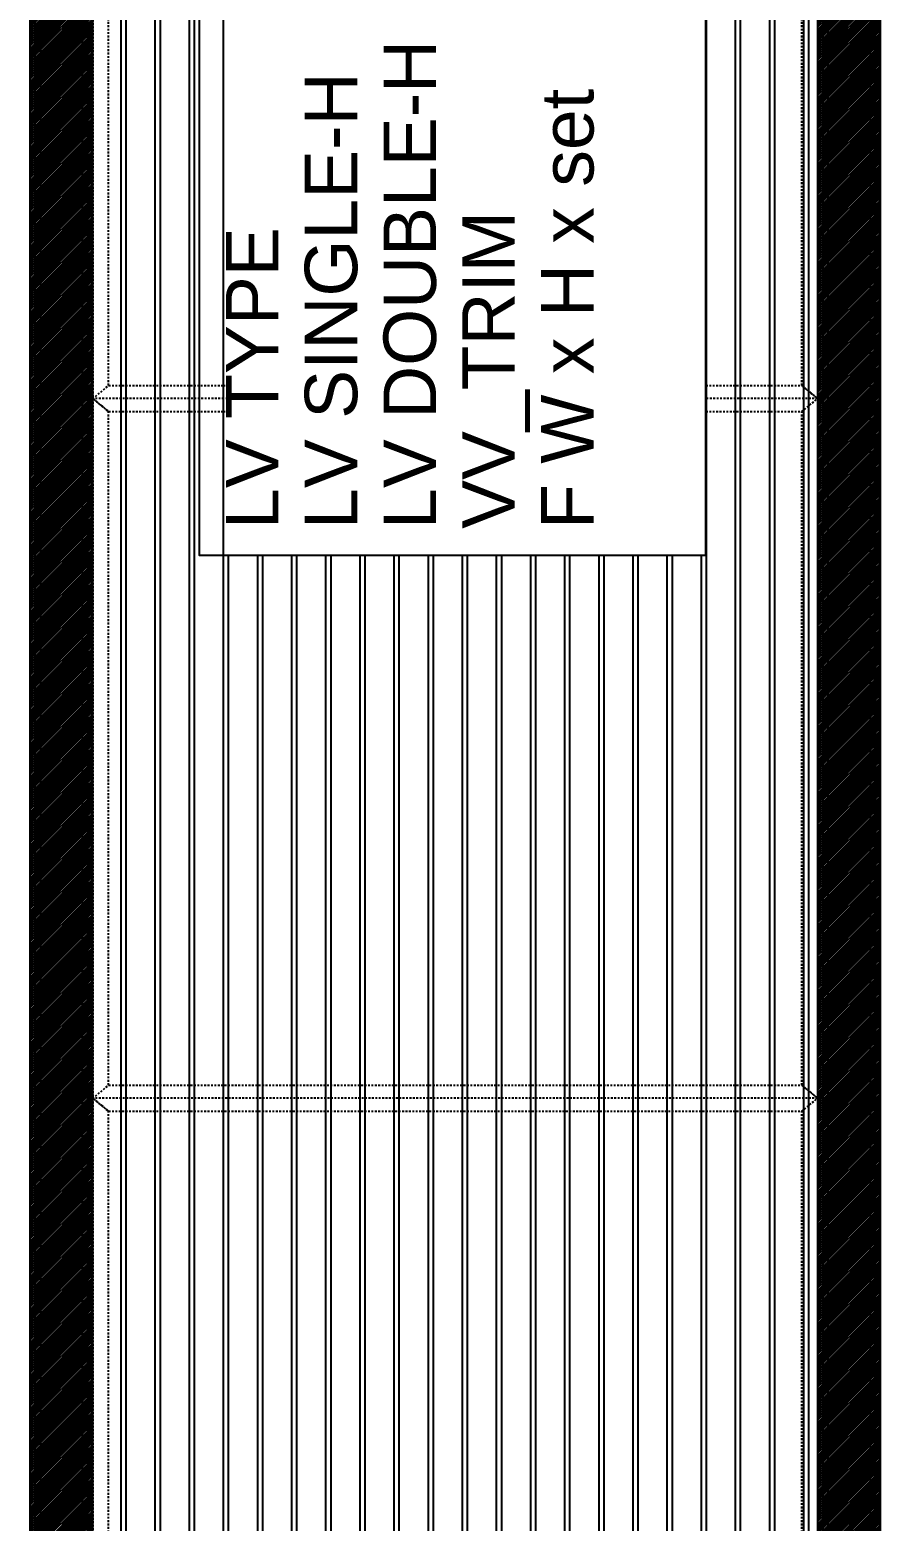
# Model space of a CAD drawing. Header units: millimetres. Extents: x 652937 to 1670132, y 1473552 to 2851037.
# Drawn here: x 755781 to 757400, y 1519470 to 1522311 of the extents above; entities that cross this region are included whole.
import ezdxf
from ezdxf.enums import TextEntityAlignment as Align
from ezdxf.xclip import XClip

# ---------------------------------------------------------------- set-up
doc = ezdxf.new("R2010")
doc.units = ezdxf.units.MM
doc.header["$XCLIPFRAME"] = 0
for name, pattern in [('TA_GL_005.00000', [13.75, 5, -1.25, 1.25, -1.25, 5]), ('TA_HL_001.00000', [6.5, 3.55, -2.95]), ('XKITLINE00', [0]), ('XKITLINE02', [4, 2, -2])]:
    doc.linetypes.add(name, pattern=pattern)
doc.layers.add('000 - 0_HIDE_OBJ_FRAMING_DEF_SUB', color=1, linetype='Continuous', plot=False)
doc.layers.add('000 - ESTIMATE_ASPG_WIPEOUT_', color=250, linetype='Continuous', plot=False)
for name, color, linetype in [('000 - 0_SYM_DWG_GRID-BUBBLE_MAIN_COLOR_1', 3, 'Continuous'), ('000 - 0_SYM_DWG_GRIDLINE_MAIN_COLOR_251', 251, 'Continuous'), ('010 - ASPG_EXTR_MAIN_COLOR_2', 2, 'Continuous'), ('010 - ASPG_EXTR_WIPEOUT_', 250, 'Continuous'), ('010 - ASPG_FRAMING_MAIN_COLOR_1', 3, 'Continuous'), ('010 - ASPG_FRAMING_SUB_COLOR_2', 1, 'Continuous'), ('010 - ASPG_FRAMING_SUB_COLOR_3', 251, 'Continuous')]:
    doc.layers.add(name, color=color, linetype=linetype)
for name, color, linetype, true_color, plot in [('000 - ESTIMATE_ASPG_MAIN_COLOR_6', 6, 'Continuous', 0xff00ff, False), ('000 - ESTIMATE_ASPG_TEXT_COLOR_1', 1, 'Continuous', 0xff0000, False), ('000_AREA_ASPG_AREA_HATCH_', 7, 'Continuous', 0xff8700, False), ('000_AREA_ASPG_AREA_MAIN_COLOR_1', 7, 'Continuous', 0xff8700, False)]:
    doc.layers.add(name, color=color, linetype=linetype, true_color=true_color, plot=plot)
for name, color, linetype, lineweight in [('A-GENM', 37, 'Continuous', 9), ('Bolt', 7, 'Continuous', 0), ('Part', 2, 'Continuous', 0)]:
    doc.layers.add(name, color=color, linetype=linetype, lineweight=lineweight)
doc.styles.add('_Arial', font='arial.ttf')
doc.styles.add('Arial', font='arial.ttf')
doc.styles.add('TA', font='', dxfattribs={"height": 4.5})
doc.styles.get('TA').set_extended_font_data('Cordia New')

# ---------------------------------------------------------------- blocks, each defined once
blk = doc.blocks.new('GM_Louver Grill Vertical Z1 - Z Profile-20321545-ENT 3 ELE-2 Sheet')
at = {"layer": '000 - 0_HIDE_OBJ_FRAMING_DEF_SUB'}
blk.add_line((-201431, 105550), (-201431, 114870), dxfattribs=at)
blk = doc.blocks.new('E2')
at = {"layer": '000 - 0_HIDE_OBJ_FRAMING_DEF_SUB'}
for p, q in [((1645487.5, 114870), (1645487.5, 105550)), ((1645587.5, 114870), (1645587.5, 105550)), ((1646987.5, 105550), (1646987.5, 114870)), ((1647087.5, 105550), (1647087.5, 114870))]:
    blk.add_line(p, q, dxfattribs=at)
for points in [[(1644516.7, 114870), (1645537.5, 114870), (1645537.5, 105550), (1644516.7, 105550)], [(1647037.5, 114870), (1645537.5, 114870), (1645537.5, 105550), (1647037.5, 105550)], [(1647037.5, 114870), (1648537.5, 114870), (1648537.5, 105550), (1647037.5, 105550)]]:
    blk.add_lwpolyline(points, close=True, dxfattribs=at)
at = {"layer": 'A-GENM'}
for p in [(1847093.5, 0), (1847168.5, 0), (1847243.5, 0), (1847318.5, 0), (1847393.5, 0), (1847468.5, 0), (1847543.5, 0), (1847618.5, 0), (1847693.5, 0), (1847768.5, 0), (1847843.5, 0), (1847918.5, 0), (1847993.5, 0), (1848068.5, 0), (1848143.5, 0), (1848218.5, 0), (1848293.5, 0), (1848368.5, 0)]:
    blk.add_blockref('GM_Louver Grill Vertical Z1 - Z Profile-20321545-ENT 3 ELE-2 Sheet', p, dxfattribs=at)
blk = doc.blocks.new('*A25003573')
at = {"layer": 'Part', "linetype": 'XKITLINE02', "lineweight": 0}
for p, q in [((162.629951, 44.772868), (162.62995, 44.772868)), ((162.864951, 44.772868), (162.86495, 31.672868)), ((162.894951, 44.772868), (162.894951, 31.672868)), ((162.629951, 44.722868), (162.629951, 44.367868)), ((163.129951, 44.722868), (163.129951, 36.867868)), ((162.629951, 44.427868), (162.629951, 36.867868)), ((162.89495, 31.672868), (162.89495, 44.427868)), ((162.629951, 37.222868), (162.62995, 31.672868)), ((163.129951, 37.222868), (163.129951, 36.867868)), ((162.629951, 31.672868), (162.62995, 31.672868))]:
    blk.add_line(p, q, dxfattribs=at)
at = {"layer": 'Part', "linetype": 'XKITLINE00', "lineweight": 0}
for p, q in [((163.129951, 44.772868), (162.629951, 44.772868)), ((162.629951, 44.772868), (162.629951, 44.722868)), ((163.129951, 44.772868), (163.129951, 44.722868)), ((162.629951, 44.367868), (162.629951, 37.222868)), ((163.129951, 44.367868), (163.129951, 37.222868)), ((162.629951, 36.867868), (162.629951, 31.672868)), ((163.129951, 36.867868), (163.129951, 31.672868)), ((163.129951, 31.672868), (162.629951, 31.672868))]:
    blk.add_line(p, q, dxfattribs=at)
blk = doc.blocks.new('*A27103783')
at = {"layer": 'Part', "linetype": 'XKITLINE02', "lineweight": 0}
for p, q in [((162.22995, 31.472868), (162.32995, 31.572868)), ((162.329951, 31.572868), (162.32995, 31.572868)), ((163.42995, 31.572868), (163.52995, 31.472868)), ((163.529951, 31.472868), (162.22995, 31.472868)), ((163.52995, 31.472868), (163.529951, 31.472868))]:
    blk.add_line(p, q, dxfattribs=at)
at = {"layer": 'Part', "linetype": 'XKITLINE00', "lineweight": 0}
for p, q in [((162.329951, 31.572868), (162.229951, 31.472868)), ((163.429951, 31.572868), (162.329951, 31.572868)), ((163.429951, 31.572868), (163.529951, 31.472868))]:
    blk.add_line(p, q, dxfattribs=at)
blk = doc.blocks.new('*A27113784')
at = {"layer": 'Bolt', "linetype": 'XKITLINE02', "lineweight": 0}
for p, q in [((162.864951, 31.832868), (162.839951, 31.832868)), ((162.894951, 31.832868), (162.864951, 31.832868)), ((162.934551, 31.797868), (162.719951, 31.797868)), ((162.864951, 31.762868), (162.839951, 31.762868)), ((162.894951, 31.762868), (162.864951, 31.762868))]:
    blk.add_line(p, q, dxfattribs=at)
blk = doc.blocks.new('*A27123785')
at = {"layer": 'Part', "linetype": 'XKITLINE00', "lineweight": 0}
for p, q in [((163.429951, 31.622868), (162.32995, 31.622868)), ((163.429951, 31.572868), (162.32995, 31.572868)), ((162.329951, 31.572868), (162.329951, 31.622868)), ((163.429951, 31.622868), (163.429951, 31.572868))]:
    blk.add_line(p, q, dxfattribs=at)
at = {"layer": 'Part', "linetype": 'XKITLINE02', "lineweight": 0}
for p, q in [((162.32995, 31.622868), (162.32995, 31.572868)), ((163.42995, 31.572868), (163.42995, 31.622868))]:
    blk.add_line(p, q, dxfattribs=at)
blk = doc.blocks.new('*A27133786')
at = {"layer": 'Part', "linetype": 'XKITLINE02', "lineweight": 0}
for p, q in [((162.864951, 31.922868), (162.839951, 31.922868)), ((162.839951, 31.922868), (162.839951, 31.672868)), ((162.864951, 31.672868), (162.864951, 31.922868)), ((162.564951, 31.622868), (162.564951, 31.647868)), ((162.564951, 31.622868), (162.864951, 31.622868))]:
    blk.add_line(p, q, dxfattribs=at)
at = {"layer": 'Part', "linetype": 'XKITLINE00', "lineweight": 0}
for p, q in [((162.839951, 31.647868), (162.564951, 31.647868)), ((162.564951, 31.647868), (162.564951, 31.622868)), ((162.839951, 31.672868), (162.839951, 31.647868)), ((162.864951, 31.672868), (162.864951, 31.622868))]:
    blk.add_line(p, q, dxfattribs=at)
blk = doc.blocks.new('*A27143787')
at = {"layer": 'Bolt'}
for points in [[(162.515, 31.623), (162.515, 31.573), (162.445, 31.573), (162.445, 31.623)], [(163.315, 31.623), (163.315, 31.573), (163.245, 31.573), (163.245, 31.623)]]:
    blk.add_hatch(color=256, dxfattribs=at).paths.add_polyline_path(points, flags=17)
at = {"layer": 'Bolt', "linetype": 'XKITLINE00', "lineweight": 0}
for p, q in [((162.445, 31.573), (162.445, 31.623)), ((162.48, 31.573), (162.48, 31.623)), ((162.515, 31.573), (162.515, 31.623)), ((163.245, 31.573), (163.245, 31.623)), ((163.28, 31.573), (163.28, 31.623)), ((163.315, 31.573), (163.315, 31.623))]:
    blk.add_line(p, q, dxfattribs=at)
blk = doc.blocks.new('*A28533926')
at = {"layer": 'Part', "linetype": 'XKITLINE00', "lineweight": 0}
for p, q in [((173.392382, 37.222868), (152.367383, 37.222868)), ((173.392382, 36.897868), (152.367383, 36.897868))]:
    blk.add_line(p, q, dxfattribs=at)
at = {"layer": 'Part', "linetype": 'XKITLINE02', "lineweight": 0}
blk.add_line((173.392403, 36.927868), (152.367385, 36.927868), dxfattribs=at)
blk = doc.blocks.new('*A28543927')
at = {"layer": 'Part', "linetype": 'XKITLINE00', "lineweight": 0}
for p, q in [((173.392382, 44.722868), (152.367383, 44.722868)), ((173.392382, 44.397868), (152.367383, 44.397868))]:
    blk.add_line(p, q, dxfattribs=at)
at = {"layer": 'Part', "linetype": 'XKITLINE02', "lineweight": 0}
blk.add_line((173.392403, 44.427868), (152.367385, 44.427868), dxfattribs=at)
blk = doc.blocks.new('*A29043977')
at = {"layer": 'Part', "linetype": 'XKITLINE00', "lineweight": 0}
for p, q in [((163.429951, 44.872868), (162.32995, 44.872868)), ((162.32995, 44.822868), (163.429951, 44.822868)), ((162.329951, 44.822868), (162.329951, 44.872868)), ((163.429951, 44.822868), (163.429951, 44.872868))]:
    blk.add_line(p, q, dxfattribs=at)
at = {"layer": 'Part', "linetype": 'XKITLINE02', "lineweight": 0}
for p, q in [((162.32995, 44.872868), (162.32995, 44.822868)), ((163.42995, 44.872868), (163.42995, 44.822868))]:
    blk.add_line(p, q, dxfattribs=at)
blk = doc.blocks.new('*A29053978')
at = {"layer": 'Part', "linetype": 'XKITLINE00', "lineweight": 0}
for p, q in [((162.894951, 44.822868), (162.894951, 44.772868)), ((162.919951, 44.797868), (162.919951, 44.772868)), ((162.919951, 44.797868), (163.194951, 44.797868)), ((163.194951, 44.797868), (163.194951, 44.822868))]:
    blk.add_line(p, q, dxfattribs=at)
at = {"layer": 'Part', "linetype": 'XKITLINE02', "lineweight": 0}
for p, q in [((163.194951, 44.822868), (162.894951, 44.822868)), ((162.894951, 44.772868), (162.894951, 44.522868)), ((162.919951, 44.772868), (162.919951, 44.522868)), ((163.194951, 44.822868), (163.194951, 44.797868)), ((162.894951, 44.522868), (162.919951, 44.522868))]:
    blk.add_line(p, q, dxfattribs=at)
blk = doc.blocks.new('*A29063979')
at = {"layer": 'Part', "linetype": 'XKITLINE02', "lineweight": 0}
for p, q in [((162.32995, 44.872868), (162.22995, 44.972868)), ((162.22995, 44.972868), (162.229951, 44.972868)), ((162.22995, 44.972868), (163.529951, 44.972868)), ((163.42995, 44.872868), (163.52995, 44.972868))]:
    blk.add_line(p, q, dxfattribs=at)
at = {"layer": 'Part', "linetype": 'XKITLINE00', "lineweight": 0}
for p, q in [((162.329951, 44.872868), (162.229951, 44.972868)), ((163.529951, 44.972868), (163.429951, 44.872868)), ((163.429951, 44.872868), (162.32995, 44.872868))]:
    blk.add_line(p, q, dxfattribs=at)
blk = doc.blocks.new('*A29073980')
at = {"layer": 'Bolt', "linetype": 'XKITLINE02', "lineweight": 0}
for p, q in [((162.825351, 44.647868), (163.039951, 44.647868)), ((162.864951, 44.682868), (162.894951, 44.682868)), ((162.864951, 44.612868), (162.894951, 44.612868)), ((162.894951, 44.682868), (162.919951, 44.682868)), ((162.894951, 44.612868), (162.919951, 44.612868))]:
    blk.add_line(p, q, dxfattribs=at)
blk = doc.blocks.new('*A29083981')
at = {"layer": 'Bolt'}
for points in [[(162.515, 44.873), (162.515, 44.823), (162.445, 44.823), (162.445, 44.873)], [(163.315, 44.873), (163.315, 44.823), (163.245, 44.823), (163.245, 44.873)]]:
    blk.add_hatch(color=256, dxfattribs=at).paths.add_polyline_path(points, flags=17)
at = {"layer": 'Bolt', "linetype": 'XKITLINE00', "lineweight": 0}
for p, q in [((162.445, 44.873), (162.445, 44.823)), ((162.48, 44.873), (162.48, 44.823)), ((162.515, 44.873), (162.515, 44.823)), ((163.245, 44.873), (163.245, 44.823)), ((163.28, 44.873), (163.28, 44.823)), ((163.315, 44.873), (163.315, 44.823))]:
    blk.add_line(p, q, dxfattribs=at)
blk = doc.blocks.new('*A29123985')
at = {"layer": 'Part', "linetype": 'XKITLINE02', "lineweight": 0}
for p, q in [((163.129952, 36.897868), (162.629951, 36.897868)), ((162.629951, 36.897868), (162.629951, 36.867868)), ((163.129951, 36.897868), (163.129952, 36.897868)), ((163.129951, 36.897868), (163.129951, 36.867868))]:
    blk.add_line(p, q, dxfattribs=at)
at = {"layer": 'Part', "linetype": 'XKITLINE00', "lineweight": 0}
for p, q in [((162.629951, 36.867868), (162.629952, 36.867868)), ((162.629952, 36.867868), (162.629952, 36.897868)), ((162.629952, 36.867868), (163.129952, 36.867868)), ((163.129951, 36.867868), (163.129952, 36.867868)), ((163.129952, 36.867868), (163.129952, 36.897868))]:
    blk.add_line(p, q, dxfattribs=at)
blk = doc.blocks.new('*A29133986')
at = {"layer": 'Part', "linetype": 'XKITLINE00', "lineweight": 0}
for p, q in [((162.864952, 36.867868), (162.864951, 36.867868)), ((162.864951, 36.367868), (162.864952, 36.867868)), ((162.864952, 36.867868), (162.894952, 36.867868)), ((162.894951, 36.367868), (162.894952, 36.867868)), ((162.864952, 36.717868), (162.894952, 36.717868)), ((162.864951, 36.367868), (162.894951, 36.367868))]:
    blk.add_line(p, q, dxfattribs=at)
at = {"layer": 'Part', "linetype": 'XKITLINE02', "lineweight": 0}
for p, q in [((162.864951, 36.867868), (162.864951, 36.367868)), ((162.864952, 36.867868), (162.864951, 36.867868)), ((162.894951, 36.367868), (162.894951, 36.867868))]:
    blk.add_line(p, q, dxfattribs=at)
blk = doc.blocks.new('*A29143987')
at = {"layer": 'Bolt'}
for points in [[(162.695, 36.898), (162.695, 36.928), (162.765, 36.928), (162.765, 36.898)], [(162.695, 36.868), (162.695, 36.898), (162.765, 36.898), (162.765, 36.868)], [(162.995, 36.898), (162.995, 36.928), (163.065, 36.928), (163.065, 36.898)], [(162.995, 36.868), (162.995, 36.898), (163.065, 36.898), (163.065, 36.868)]]:
    blk.add_hatch(color=256, dxfattribs=at).paths.add_polyline_path(points, flags=17)
at = {"layer": 'Bolt', "linetype": 'XKITLINE00', "lineweight": 0}
for p, q in [((162.73, 36.828), (162.73, 37.043)), ((163.03, 36.828), (163.03, 37.043)), ((162.695, 36.898), (162.695, 36.928)), ((162.695, 36.868), (162.695, 36.898)), ((162.765, 36.898), (162.765, 36.928)), ((162.765, 36.868), (162.765, 36.898)), ((162.995, 36.898), (162.995, 36.928)), ((162.995, 36.868), (162.995, 36.898)), ((163.065, 36.898), (163.065, 36.928)), ((163.065, 36.868), (163.065, 36.898))]:
    blk.add_line(p, q, dxfattribs=at)
blk = doc.blocks.new('*A29183991')
at = {"layer": 'Part', "linetype": 'XKITLINE02', "lineweight": 0}
for p, q in [((163.129952, 44.397868), (162.629951, 44.397868)), ((162.629951, 44.397868), (162.629951, 44.367868)), ((163.129951, 44.397868), (163.129952, 44.397868)), ((163.129951, 44.397868), (163.129951, 44.367868))]:
    blk.add_line(p, q, dxfattribs=at)
at = {"layer": 'Part', "linetype": 'XKITLINE00', "lineweight": 0}
for p, q in [((162.629951, 44.367868), (162.629952, 44.367868)), ((162.629952, 44.367868), (162.629952, 44.397868)), ((162.629952, 44.367868), (163.129952, 44.367868)), ((163.129951, 44.367868), (163.129952, 44.367868)), ((163.129952, 44.367868), (163.129952, 44.397868))]:
    blk.add_line(p, q, dxfattribs=at)
blk = doc.blocks.new('*A29193992')
at = {"layer": 'Part', "linetype": 'XKITLINE00', "lineweight": 0}
for p, q in [((162.864952, 44.367868), (162.864951, 44.367868)), ((162.864951, 43.867868), (162.864952, 44.367868)), ((162.864952, 44.367868), (162.894952, 44.367868)), ((162.894951, 43.867868), (162.894952, 44.367868)), ((162.864952, 44.217868), (162.894952, 44.217868)), ((162.864951, 43.867868), (162.894951, 43.867868))]:
    blk.add_line(p, q, dxfattribs=at)
at = {"layer": 'Part', "linetype": 'XKITLINE02', "lineweight": 0}
for p, q in [((162.864951, 44.367868), (162.864951, 43.867868)), ((162.864952, 44.367868), (162.864951, 44.367868)), ((162.894951, 43.867868), (162.894951, 44.367868))]:
    blk.add_line(p, q, dxfattribs=at)
blk = doc.blocks.new('*A29203993')
at = {"layer": 'Bolt'}
for points in [[(162.695, 44.398), (162.695, 44.428), (162.765, 44.428), (162.765, 44.398)], [(162.695, 44.368), (162.695, 44.398), (162.765, 44.398), (162.765, 44.368)], [(162.995, 44.398), (162.995, 44.428), (163.065, 44.428), (163.065, 44.398)], [(162.995, 44.368), (162.995, 44.398), (163.065, 44.398), (163.065, 44.368)]]:
    blk.add_hatch(color=256, dxfattribs=at).paths.add_polyline_path(points, flags=17)
at = {"layer": 'Bolt', "linetype": 'XKITLINE00', "lineweight": 0}
for p, q in [((162.73, 44.328), (162.73, 44.543)), ((163.03, 44.328), (163.03, 44.543)), ((162.695, 44.398), (162.695, 44.428)), ((162.695, 44.368), (162.695, 44.398)), ((162.765, 44.398), (162.765, 44.428)), ((162.765, 44.368), (162.765, 44.398)), ((162.995, 44.398), (162.995, 44.428)), ((162.995, 44.368), (162.995, 44.398)), ((163.065, 44.398), (163.065, 44.428)), ((163.065, 44.368), (163.065, 44.398))]:
    blk.add_line(p, q, dxfattribs=at)
blk = doc.blocks.new('PP18_ENT3_SE_ELE2-1')
at = {"layer": 'Part', "linetype": 'XKITLINE00', "lineweight": 0}
for p, q in [((-15705, 110095), (-19710, 110095)), ((-15705, 107400), (-19960, 107400))]:
    blk.add_line(p, q, dxfattribs=at)
blk.add_blockref('E2', (-1664704.6, 0))
at = {"lineweight": 0, "xscale": 200, "yscale": 200, "zscale": 200}
for name, p in [('*A29063979', (-50408.5, 101100.4)), ('*A29043977', (-50408.5, 101100.4)), ('*A29083981', (-50408.5, 101100.4)), ('*A29053978', (-50408.5, 101105.4)), ('*A28543927', (-50408.5, 101105.4)), ('*A25003573', (-50408.5, 101105.4)), ('*A29073980', (-50408.5, 101100.4)), ('*A29203993', (-50408.5, 101105.4)), ('*A29183991', (-50408.5, 101105.4)), ('*A29193992', (-50408.5, 101105.4)), ('*A28533926', (-50408.5, 101105.4)), ('*A29143987', (-50408.5, 101105.4)), ('*A29123985', (-50408.5, 101105.4)), ('*A29133986', (-50408.5, 101105.4)), ('*A27133786', (-50408.5, 101105.4)), ('*A27113784', (-50408.5, 101105.4)), ('*A27103783', (-50408.5, 101105.4)), ('*A27123785', (-50408.5, 101105.4)), ('*A27143787', (-50408.5, 101105.4))]:
    blk.add_blockref(name, p, dxfattribs=at)
blk = doc.blocks.new('*A28003873')
at = {"layer": 'Part', "linetype": 'XKITLINE00', "lineweight": 0}
blk.add_line((186.267361, 44.972868), (152.242361, 44.972868), dxfattribs=at)
blk = doc.blocks.new('PP18_ENT3_SE_ELE2-2')
at = {"lineweight": 0, "xscale": 200, "yscale": 200, "zscale": 200}
for name in ['*A28003873', '*A29063979', '*A29043977', '*A29083981', '*A29053978', '*A28543927', '*A25003573', '*A29073980', '*A29203993', '*A29183991', '*A29193992', '*A28533926', '*A29143987', '*A29123985', '*A29133986', '*A27133786', '*A27113784', '*A27103783', '*A27123785', '*A27143787']:
    blk.add_blockref(name, (-50408.4678, 101105.4264), dxfattribs=at)
blk = doc.blocks.new('*U6169')
at = {"layer": '000 - 0_SYM_DWG_GRIDLINE_MAIN_COLOR_251', "linetype": 'ByBlock', "ltscale": 5}
blk.add_line((16, 0), (-308.662, 0), dxfattribs=at)
at = {"style": 'TA', "flags": 1}
blk.add_attdef('LOCATION', (6, -6), '', height=4.5, rotation=270, dxfattribs=at)
at = {"layer": '000 - 0_SYM_DWG_GRID-BUBBLE_MAIN_COLOR_1', "style": 'Arial'}
blk.add_attdef('GRID-HEAD', text='', height=4, rotation=90, dxfattribs=at).set_placement((50, 0), align=Align.MIDDLE_CENTER)
blk = doc.blocks.new('W-1-PP18-ST_ENT3_REV02_20260413-044638_PP18_ENT3_ELE2-DIM')
at = {"layer": '000 - 0_SYM_DWG_GRIDLINE_MAIN_COLOR_251', "color": 6, "linetype": 'TA_GL_005.00000', "xscale": 50, "yscale": 50, "zscale": 50, "rotation": 270}
blk.add_blockref('*U6169', (-18000, 100920), dxfattribs=at)
blk = doc.blocks.new('*U8815')
blk.add_wipeout([(50, 0), (1450, 0), (1450, 9330), (50, 9330)]).dxf.layer = '010 - ASPG_EXTR_WIPEOUT_'
at = {"layer": '010 - ASPG_EXTR_MAIN_COLOR_2'}
for points in [[(113.3, 0), (123.5, 0), (123.5, 9330), (113.3, 9330)], [(178.3, 0), (188.5, 0), (188.5, 9330), (178.3, 9330)], [(243.3, 0), (253.5, 0), (253.5, 9330), (243.3, 9330)], [(308.3, 0), (318.5, 0), (318.5, 9330), (308.3, 9330)], [(373.3, 0), (383.5, 0), (383.5, 9330), (373.3, 9330)], [(438.3, 0), (448.5, 0), (448.5, 9330), (438.3, 9330)], [(503.3, 0), (513.5, 0), (513.5, 9330), (503.3, 9330)], [(568.3, 0), (578.5, 0), (578.5, 9330), (568.3, 9330)], [(633.3, 0), (643.5, 0), (643.5, 9330), (633.3, 9330)], [(698.3, 0), (708.5, 0), (708.5, 9330), (698.3, 9330)], [(763.3, 0), (773.5, 0), (773.5, 9330), (763.3, 9330)], [(828.3, 0), (838.5, 0), (838.5, 9330), (828.3, 9330)], [(893.3, 0), (903.5, 0), (903.5, 9330), (893.3, 9330)], [(958.3, 0), (968.5, 0), (968.5, 9330), (958.3, 9330)], [(1023.3, 0), (1033.5, 0), (1033.5, 9330), (1023.3, 9330)], [(1088.3, 0), (1098.5, 0), (1098.5, 9330), (1088.3, 9330)], [(1153.3, 0), (1163.5, 0), (1163.5, 9330), (1153.3, 9330)], [(1218.3, 0), (1228.5, 0), (1228.5, 9330), (1218.3, 9330)], [(1283.3, 0), (1293.5, 0), (1293.5, 9330), (1283.3, 9330)], [(1348.3, 0), (1358.5, 0), (1358.5, 9330), (1348.3, 9330)], [(1413.3, 0), (1423.5, 0), (1423.5, 9330), (1413.3, 9330)]]:
    blk.add_lwpolyline(points, close=True, dxfattribs=at)
at = {"layer": '010 - ASPG_FRAMING_SUB_COLOR_2'}
blk.add_lwpolyline([(50, 0), (1450, 0), (1450, 9330), (50, 9330)], close=True, dxfattribs=at)
for points in [[(-50, 0), (50, 0), (50, 9330), (-50, 9330)], [(1450, 0), (1550, 0), (1550, 9330), (1450, 9330)]]:
    blk.add_wipeout(points).dxf.layer = '010 - ASPG_EXTR_WIPEOUT_'
at = {"layer": '010 - ASPG_EXTR_MAIN_COLOR_2'}
blk.add_lwpolyline([(48.3, 0), (58.5, 0), (58.5, 9330), (48.3, 9330)], close=True, dxfattribs=at)
at = {"layer": '010 - ASPG_FRAMING_MAIN_COLOR_1'}
for points in [[(-50, 0), (-40, 0), (-40, 9330), (-50, 9330)], [(40, 0), (50, 0), (50, 9330), (40, 9330)], [(1450, 0), (1460, 0), (1460, 9330), (1450, 9330)], [(1540, 0), (1550, 0), (1550, 9330), (1540, 9330)]]:
    blk.add_lwpolyline(points, close=True, dxfattribs=at)
at = {"layer": '010 - ASPG_FRAMING_SUB_COLOR_2'}
for points in [[(-50, 0), (50, 0), (50, 9330), (-50, 9330)], [(1450, 0), (1550, 0), (1550, 9330), (1450, 9330)]]:
    blk.add_lwpolyline(points, close=True, dxfattribs=at)
blk = doc.blocks.new('*U6684')
blk.add_wipeout([(50, 0), (1083, 0), (1083, 9330), (50, 9330)]).dxf.layer = '010 - ASPG_EXTR_WIPEOUT_'
at = {"layer": '010 - ASPG_FRAMING_SUB_COLOR_2'}
blk.add_lwpolyline([(50, 0), (1083, 0), (1083, 9330), (50, 9330)], close=True, dxfattribs=at)
blk.add_wipeout([(-50, 0), (50, 0), (50, 9330), (-50, 9330)]).dxf.layer = '010 - ASPG_EXTR_WIPEOUT_'
at = {"layer": '010 - ASPG_FRAMING_MAIN_COLOR_1'}
for points in [[(-50, 0), (-40, 0), (-40, 9330), (-50, 9330)], [(40, 0), (50, 0), (50, 9330), (40, 9330)]]:
    blk.add_lwpolyline(points, close=True, dxfattribs=at)
at = {"layer": '010 - ASPG_FRAMING_SUB_COLOR_2'}
blk.add_lwpolyline([(-50, 0), (50, 0), (50, 9330), (-50, 9330)], close=True, dxfattribs=at)
blk = doc.blocks.new('*U8817')
at = {"layer": '010 - ASPG_FRAMING_SUB_COLOR_3', "linetype": 'ByBlock'}
for points in [[(0, 0), (0, 1380), (25, 1350), (25, 30), (0, 0)], [(1332.9, 1380), (0, 1380), (25, 1350), (1307.9, 1350)], [(1332.9, 0), (1332.9, 1380), (1307.9, 1350), (1307.9, 30), (1332.9, 0)], [(25, 30), (1307.9, 30), (1332.9, 0), (0, 0), (25, 30)]]:
    blk.add_lwpolyline(points, close=True, dxfattribs=at)
blk = doc.blocks.new('A$Cd3cf6656')
blk.add_wipeout([(-964.7, -457.4), (1855.6, -457.4), (1855.6, 457.4), (-964.7, 457.4)]).dxf.layer = '000 - ESTIMATE_ASPG_WIPEOUT_'
at = {"layer": '000 - ESTIMATE_ASPG_MAIN_COLOR_6'}
blk.add_lwpolyline([(-964.7, -457.4), (1855.6, -457.4), (1855.6, 507.4), (-964.7, 507.4)], close=True, dxfattribs=at)
at = {"layer": '000 - ESTIMATE_ASPG_TEXT_COLOR_1', "style": '_Arial'}
for s, p in [('LV TYPE', (-914.7, 356.5)), ('LV SINGLE-H', (-914.7, 206.5)), ('LV DOUBLE-H', (-914.7, 56.5)), ('VV_TRIM', (-914.7, -93.5)), ('F W x H x set', (-914.7, -243.5))]:
    blk.add_text(s, height=100, dxfattribs=at).set_placement(p)
for tag, p in [('LV_TYPE_VAL', (138.1, 356.5)), ('LV_SIN-H_VAL', (138.1, 206.5)), ('LV_DOU-H_VAL', (138.1, 56.5)), ('V-TRIM_VAL', (138.1, -93.5)), ('FRAME_VAL', (138.1, -243.5)), ('FRAME_SET', (138.1, -393.5))]:
    blk.add_attdef(tag, p, '', height=100, dxfattribs=at)
blk = doc.blocks.new('*U8820')
at = {"layer": '000_AREA_ASPG_AREA_HATCH_', "transparency": 33554539}
h = blk.add_hatch(dxfattribs=at)
h.set_pattern_fill('ANSI31', color=256)
h.set_pattern_definition([(45, (-24.4354, 9304.1105), (-2.245064, 2.245064), [])])
h.paths.add_polyline_path([(-60, 0), (60, 0), (60, 9330), (-60, 9330)])
at = {"layer": '000_AREA_ASPG_AREA_MAIN_COLOR_1'}
blk.add_lwpolyline([(-60, 0), (60, 0), (60, 9330), (-60, 9330)], close=True, dxfattribs=at)

msp = doc.modelspace()

# ---------------------------------------------------------------- block references
at = {"color": 6}
ref = msp.add_blockref('PP18_ENT3_SE_ELE2-2', (775008.1769, 1412070.4203), dxfattribs=at)
XClip(ref).set_block_clipping_path([(-26088.7758649617, 100920), (12661.2241350383, 117178.2602934372)])

# ---------------------------------------------------------------- next in the draw order: block references
ref = msp.add_blockref('PP18_ENT3_SE_ELE2-1', (775008.1769, 1412070.4203), dxfattribs=at)
XClip(ref).set_block_clipping_path([(-21816.709593582, 100920), (8800.0000001194, 118767.7153737911)])

# ---------------------------------------------------------------- next in the draw order: block references
msp.add_blockref('W-1-PP18-ST_ENT3_REV02_20260413-044638_PP18_ENT3_ELE2-DIM', (775008.1769, 1412070.4203), dxfattribs=at)

# ---------------------------------------------------------------- next in the draw order: block references
msp.add_blockref('*U8815', (755841.1769, 1517610.4203))

# ---------------------------------------------------------------- next in the draw order: block references
at = {"xscale": -1}
msp.add_blockref('*U6684', (755841.1769, 1517610.4203), dxfattribs=at)
msp.add_blockref('*U8815', (757341.1769, 1517610.4203))

# ---------------------------------------------------------------- next in the draw order: block references
for p in [(755841.1769, 1517610.4203), (757341.1769, 1517610.4203)]:
    msp.add_blockref('*U8820', p)
at = {"linetype": 'TA_HL_001.00000', "rotation": 90}
for p in [(757281.1579, 1521608.9918), (757281.1579, 1520276.1346), (757281.1579, 1518943.2775)]:
    msp.add_blockref('*U8817', p, dxfattribs=at)

# ---------------------------------------------------------------- next in the draw order: block references
at = {"rotation": 90}
msp.add_blockref('A$Cd3cf6656', (756611.1579, 1522275.4203), dxfattribs=at)

doc.saveas('drawing.dxf')
